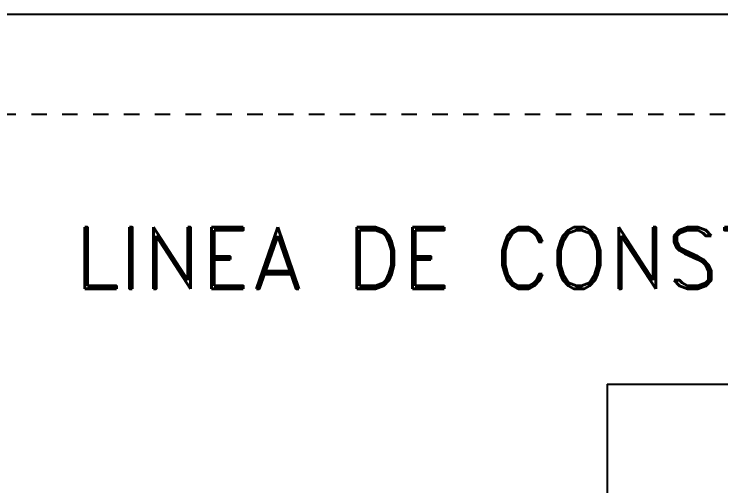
# Model space of a CAD drawing. Header units: millimetres. Extents: x 1590 to 1932, y -48 to 167.
# Drawn here: x 1700.887 to 1705.471, y -15.095 to -12.034 of the extents above; entities that cross this region are included whole.
import ezdxf

# ---------------------------------------------------------------- set-up
doc = ezdxf.new("R2010")
doc.units = ezdxf.units.MM
doc.header["$LTSCALE"] = 0.1
doc.header["$MEASUREMENT"] = 0
doc.linetypes.add('DASHED', pattern=[0.75, 0.5, -0.25])
for name, color, linetype in [('HATCH', 1, 'CONTINUOUS'), ('PAREDES', 3, 'CONTINUOUS'), ('TERRENO', 4, 'CONTINUOUS'), ('TEXT', 3, 'CONTINUOUS')]:
    doc.layers.add(name, color=color, linetype=linetype)
doc.styles.add('ROMAND', font='romand.shx')

msp = doc.modelspace()

# ---------------------------------------------------------------- linework, layer by layer
at = {"layer": 'HATCH', "color": 4, "linetype": 'Continuous'}
for q in [(1704.7339, -40.9342), (1707.7339, -14.4342)]:
    msp.add_line((1704.7339, -14.4342), q, dxfattribs=at)
at = {"layer": 'PAREDES', "linetype": 'DASHED'}
msp.add_line((1685.7994, -12.6824), (1721.0584, -12.6824), dxfattribs=at)
at = {"layer": 'TERRENO', "color": 3, "linetype": 'Continuous'}
msp.add_line((1697.1057, -12.0342), (1717.2555, -12.0342), dxfattribs=at)

# ---------------------------------------------------------------- texts
at = {"layer": 'TEXT', "style": 'ROMAND'}
msp.add_text('LINEA DE CONSTRUCCION', height=0.4, dxfattribs=at).set_placement((1701.2765, -13.8165))

doc.saveas('drawing.dxf')
